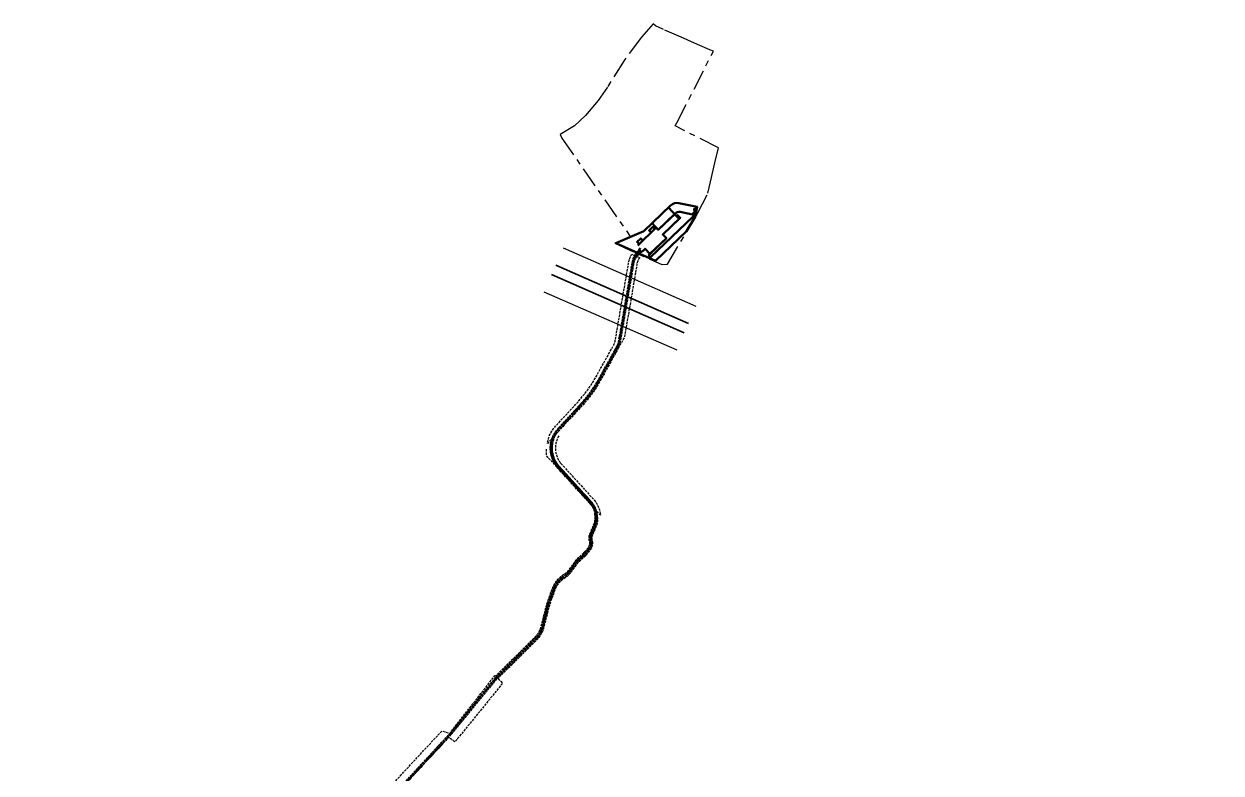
# Model space of a CAD drawing. Header units: metres. Extents: x 2692905 to 2694454, y 1247926 to 1251131.
# Drawn here: x 2692914 to 2694191, y 1250331 to 1251131 of the extents above; entities that cross this region are included whole.
import ezdxf

# ---------------------------------------------------------------- set-up
doc = ezdxf.new("R2010")
doc.units = ezdxf.units.M
for name, pattern in [('25_7_7_7', [8.05, 4.375, -1.225, 1.225, -1.225]), ('AV Servitute', [3.5, 2.5, -1]), ('AXE Freileitungsachse', [22, 18, -1.5, 1, -1.5]), ('AXE Kabelleitungsachse', [16, 12, -1.5, 1, -1.5]), ('Servitute', [3.2, 2.5, -0.7])]:
    doc.linetypes.add(name, pattern=pattern)
doc.layers.add('_KONSTRUKTION', color=6, linetype='Continuous', lineweight=25, plot=False)
doc.layers.add('Gewässerraum', color=7, linetype='Continuous', lineweight=35, true_color=0x00c7c7)
doc.layers.add('linie', color=7, linetype='Continuous', lineweight=25, true_color=0xff6161)
for name, color, linetype, lineweight in [('N1FLT_Achse', 1, 'AXE Freileitungsachse', 25), ('N1KLT_Achse', 1, 'AXE Kabelleitungsachse', 25), ('N1KLT_Rand', 1, 'Servitute', 50), ('N9ALL_ro050', 1, 'Continuous', 50), ('SIT-BAU-TXT_sw025', 7, 'AV Servitute', 25), ('SIT-ROD-LINIE_sw025', 7, 'AV Servitute', 25)]:
    doc.layers.add(name, color=color, linetype=linetype, lineweight=lineweight)
doc.layers.add('Nutzungsplanung', color=1, linetype='Continuous')

msp = doc.modelspace()

# ---------------------------------------------------------------- linework, layer by layer
at = {"layer": '_KONSTRUKTION', "transparency": 33554585}
for p, q in [((2693489.4, 1250891.4), (2693631.1, 1250829.2)), ((2693468.9, 1250844.7), (2693610.6, 1250782.5)), ((2693476.5, 1250682.4), (2693477.5, 1250682.3)), ((2693522.4, 1250612.7), (2693523.4, 1250613.1))]:
    msp.add_line(p, q, dxfattribs=at)
at = {"layer": 'Gewässerraum', "linetype": 'ByBlock'}
for p, q in [((2693481.4, 1250873.1), (2693623, 1250810.9)), ((2693477, 1250863), (2693618.6, 1250800.8))]:
    msp.add_line(p, q, dxfattribs=at)
at = {"layer": 'linie', "linetype": 'ByBlock'}
msp.add_line((2693572.8, 1250886.9), (2693570.2, 1250889.6), dxfattribs=at)
at = {"layer": 'N1FLT_Achse'}
msp.add_line((2693564.1, 1250877), (2693563.6, 1250873.9), dxfattribs=at)
at = {"layer": 'N1FLT_Achse', "flags": 128}
for points in [[(2693572.2, 1250887.6), (2693569.5, 1250885, 0.136684), (2693563.8, 1250875.5, 0.092667)], [(2693570.9, 1250889), (2693570, 1250888.1, 0.160909), (2693564.1, 1250877)]]:
    msp.add_lwpolyline(points, format="xyb", dxfattribs=at)
at = {"layer": 'N1KLT_Achse', "transparency": 33554585, "flags": 128}
msp.add_lwpolyline([(2694174.1, 1248421.9), (2694174.3, 1248420.8), (2694179.4, 1248419.1), (2694190.2, 1248429.3, 0.152317), (2694191.3, 1248431.4, 0.284447), (2694188.9, 1248438.1), (2694187.1, 1248439.6), (2694157.1, 1248465.3, 0.092277), (2694150.8, 1248469), (2694141.5, 1248472.3, -0.136523), (2694132.7, 1248478.4), (2694129, 1248483), (2694128.6, 1248483.5), (2694128, 1248484.3), (2694124.4, 1248489.1), (2694090, 1248542.7), (2694086.4, 1248547.5), (2694073.5, 1248564.2), (2694044.1, 1248602.3), (2694043.6, 1248602.9, 0.150662), (2694036.4, 1248608), (2694024.3, 1248611.9, -0.135941), (2694017.6, 1248616.3), (2694006.9, 1248628.6, 0.017028), (2694006.2, 1248629.4, 0.017106), (2694005.5, 1248630.1), (2693997.9, 1248636.7), (2693993.4, 1248640.6), (2693951.5, 1248678), (2693947.6, 1248682.6), (2693916.5, 1248724.9, 0.034852), (2693915.1, 1248726.5), (2693910.9, 1248730.9), (2693905.9, 1248735.8), (2693877.8, 1248765.9), (2693850.3, 1248795.3, 0.03159), (2693841.1, 1248803.9), (2693793.9, 1248843.1, 0.009747), (2693790.9, 1248845.6), (2693757, 1248871.5), (2693728.8, 1248893.1, 0.026549), (2693720.1, 1248899.1), (2693696, 1248913.7), (2693672.3, 1248928.2), (2693617, 1248960.9), (2693583.4, 1248980, 0.041732), (2693580.4, 1248981.4), (2693555.1, 1248990.6, -0.027349), (2693553.1, 1248991.4), (2693487.1, 1249023.9), (2693465.7, 1249033.7, 0.01026), (2693464.9, 1249034.1), (2693344.9, 1249083.1), (2693326.5, 1249090.2, -0.016848), (2693325.2, 1249090.8), (2693282.4, 1249110.8), (2693251.9, 1249125.3, -0.069364), (2693247.3, 1249128.4), (2693232, 1249141.8, 0.065), (2693227.7, 1249144.7), (2693225.7, 1249145.6), (2693220.3, 1249148.2), (2693178.6, 1249168.2, -0.011052), (2693177.9, 1249168.6), (2693126.2, 1249196.2), (2693124.8, 1249196.9), (2693124.3, 1249197.2, -0.02357), (2693116.2, 1249202), (2693108.9, 1249206.7), (2693048.7, 1249246.1), (2693014.7, 1249269.4, -0.045156), (2693000.8, 1249280.8), (2692982.2, 1249299.3, -0.054309), (2692954.8, 1249333.9, -0.032393), (2692942.3, 1249357.1), (2692932.6, 1249378.2), (2692929.6, 1249384.6, -0.063179), (2692928.1, 1249389.4), (2692921.7, 1249424.5), (2692919.8, 1249434.8), (2692919.5, 1249436.4), (2692914.2, 1249475, -0.04376), (2692914, 1249479), (2692914.9, 1249505.6, 0.032126), (2692914.9, 1249506.9), (2692914.5, 1249511.6, -0.060378), (2692914.5, 1249512.8), (2692916.8, 1249528.2, -0.047943), (2692917, 1249529.1), (2692918.2, 1249532.5, 0.032198), (2692918.6, 1249533.7), (2692923.1, 1249554.7, -0.023642), (2692923.7, 1249556.8), (2692929.4, 1249574.8), (2692931.7, 1249582.3), (2692932, 1249583.2, 0.041787), (2692932.2, 1249584.1), (2692933, 1249589.3, -0.053466), (2692934.5, 1249594.1), (2692937.3, 1249600.5), (2692950, 1249629.2), (2692959.2, 1249650.3, -0.024241), (2692962.2, 1249656.4), (2692965.8, 1249663.1), (2692977.6, 1249684.2), (2692991.7, 1249709, 0.012389), (2692992.2, 1249709.9), (2693011.3, 1249743.8), (2693015.2, 1249751.2), (2693024.3, 1249768.4, 0.053892), (2693032.3, 1249788.4, -0.087537), (2693045.1, 1249815, -0.195073), (2693099.2, 1249849.1), (2693114.4, 1249851.8, 0.290863), (2693120.7, 1249857.7), (2693121, 1249858.9), (2693125.9, 1249877.2), (2693127.6, 1249883.5), (2693140.1, 1249931.5, 0.02744), (2693140.4, 1249933.2), (2693143.1, 1249951.5, 0.028108), (2693143.3, 1249953.1), (2693144.1, 1249977.3), (2693144, 1249982.6), (2693143.6, 1250000.4, -0.046347), (2693143.8, 1250003.1), (2693146.3, 1250017.7), (2693148.7, 1250032.3, -0.122467), (2693151.6, 1250038.9), (2693156.1, 1250044.8), (2693157.4, 1250046.4, -0.088242), (2693165.1, 1250053.5), (2693183.2, 1250065), (2693190.9, 1250069.9), (2693238.3, 1250119.8), (2693242.6, 1250125.6), (2693278.5, 1250171.8, 0.139413), (2693288.7, 1250197.1), (2693290.7, 1250216.7), (2693292, 1250228.3), (2693293.9, 1250246.1, -0.034322), (2693294.1, 1250247.5), (2693295.1, 1250251.4, 0.032939), (2693295.2, 1250252), (2693296.9, 1250267.7, 0.039634), (2693296.9, 1250268.5), (2693296.7, 1250272.3, -0.038889), (2693296.7, 1250273.9), (2693298.2, 1250288.3, -0.162254), (2693304.8, 1250302.8), (2693368.8, 1250371.9, 0.015069), (2693369.8, 1250373.1), (2693418.2, 1250432.2, -0.024507), (2693419.9, 1250434.1), (2693462.2, 1250476.5, 0.110411), (2693467.1, 1250486.2), (2693473.4, 1250510.6, -0.018372), (2693473.8, 1250512), (2693475.5, 1250516.8, -0.006465), (2693475.6, 1250517.3), (2693479.6, 1250528, -0.047519), (2693481.3, 1250531.4), (2693482.3, 1250533, -0.098839), (2693487.7, 1250538.7), (2693491.6, 1250541.4, 0.081874), (2693496.3, 1250546), (2693503, 1250555.2, -0.053204), (2693505.8, 1250558.4), (2693511.1, 1250563, 0.033558), (2693512.9, 1250565), (2693516.8, 1250569.5, 0.24339), (2693518.8, 1250579.1, -0.196831), (2693519.3, 1250585.4), (2693522.8, 1250593.6, 0.292366), (2693518.3, 1250620.2), (2693484.4, 1250657.5, -0.388398), (2693484.5, 1250698), (2693509.5, 1250725.1), (2693519, 1250736.8), (2693523.2, 1250742.9), (2693527.1, 1250749.4), (2693547.2, 1250785.5, 0.084738), (2693549.5, 1250791.9), (2693563.6, 1250873.9, -0.192431), (2693571.5, 1250888.3)], format="xyb", dxfattribs=at)
at = {"layer": 'N1KLT_Rand', "transparency": 33554687, "flags": 128}
for points in [[(2693572.4, 1250887.4), (2693569.7, 1250884.8, 0.090034), (2693565.5, 1250879.1, 0.037769), (2693564.8, 1250877.5, 0.042963), (2693564.1, 1250873.8), (2693550, 1250791.8, -0.084738), (2693547.7, 1250785.3), (2693527.5, 1250749.1), (2693523.6, 1250742.6), (2693519.4, 1250736.5), (2693509.8, 1250724.8), (2693484.9, 1250697.6, 0.388401), (2693484.8, 1250657.8), (2693518.7, 1250620.5, -0.292366), (2693523.3, 1250593.4), (2693519.8, 1250585.2, 0.197702), (2693519.3, 1250579.3, -0.243763), (2693517.2, 1250569.1), (2693513.3, 1250564.6, -0.033558), (2693511.4, 1250562.7), (2693506.2, 1250558, 0.053204), (2693503.4, 1250554.9), (2693496.7, 1250545.7, -0.081874), (2693491.9, 1250541), (2693488, 1250538.2, 0.098839), (2693482.7, 1250532.7), (2693481.7, 1250531.1, 0.047464), (2693480.1, 1250527.8), (2693476.1, 1250517.1, 0.006465), (2693475.9, 1250516.6), (2693475.1, 1250514.2), (2693474.3, 1250511.8, 0.018358), (2693473.9, 1250510.4), (2693467.6, 1250486.1, -0.110645), (2693462.6, 1250476.1), (2693420.2, 1250433.7, 0.024507), (2693418.6, 1250431.9), (2693375.2, 1250378.9), (2693370.2, 1250372.8, -0.015069), (2693369.1, 1250371.6), (2693305.1, 1250302.4, 0.162254), (2693298.7, 1250288.3), (2693297.2, 1250273.8, 0.038889), (2693297.2, 1250272.3), (2693297.4, 1250268.5, -0.050534), (2693297.4, 1250267.4), (2693298.7, 1250262.9)], [(2693570.7, 1250889.2), (2693569.8, 1250888.3, 0.148736), (2693564, 1250878, 0.160909)], [(2693571.1, 1250888.8), (2693570.2, 1250887.9, 0.131823), (2693564.9, 1250879.2, 0.131823)], [(2693572, 1250887.8), (2693569.2, 1250885.2, 0.092667), (2693564.9, 1250879.2, 0.092667)], [(2693564.1, 1250878.3, 0.021023), (2693563.1, 1250874), (2693549, 1250792, -0.084738), (2693546.8, 1250785.8), (2693526.7, 1250749.6), (2693522.7, 1250743.2), (2693518.6, 1250737.1), (2693509.1, 1250725.4), (2693484.2, 1250698.3, 0.388396), (2693484, 1250657.2), (2693517.9, 1250619.8, -0.292366), (2693522.3, 1250593.8), (2693518.9, 1250585.7, 0.196029), (2693518.4, 1250579, -0.242998), (2693516.4, 1250569.8), (2693512.6, 1250565.3, -0.033558), (2693510.7, 1250563.4), (2693505.5, 1250558.7, 0.053204), (2693502.6, 1250555.5), (2693495.9, 1250546.3, -0.081874), (2693491.3, 1250541.8), (2693487.4, 1250539.1, 0.098839), (2693481.9, 1250533.2), (2693480.9, 1250531.6, 0.047573), (2693479.1, 1250528.2), (2693475.2, 1250517.5, 0.006465), (2693475, 1250517), (2693474.2, 1250514.5), (2693473.3, 1250512.1, 0.018386), (2693472.9, 1250510.7), (2693466.7, 1250486.3, -0.110171), (2693461.8, 1250476.8), (2693419.5, 1250434.4, 0.024507), (2693417.8, 1250432.6), (2693369.4, 1250373.4, -0.015069), (2693368.4, 1250372.3), (2693304.4, 1250303.1, 0.162254), (2693297.7, 1250288.4), (2693296.3, 1250273.9, 0.038889), (2693296.2, 1250272.3), (2693296.4, 1250268.5, -0.039599), (2693296.4, 1250267.8), (2693295.9, 1250263.2)]]:
    msp.add_lwpolyline(points, format="xyb", dxfattribs=at)
msp.add_lwpolyline([(2693523.5, 1250613, 0.0879), (2693518.7, 1250620.6), (2693484.9, 1250657.9, -0.228379), (2693477.6, 1250682.4), (2693476.4, 1250682.5, 0.228339), (2693484, 1250657.1), (2693517.8, 1250619.8, -0.087948), (2693522.4, 1250612.6)], format="xyb", close=True, dxfattribs=at)
at = {"layer": 'N9ALL_ro050'}
for p, q in [((2693629.1, 1250933.6), (2693632, 1250933)), ((2693627.9, 1250927.7), (2693630.8, 1250927.1)), ((2693570.2, 1250889.6), (2693571.9, 1250891.2)), ((2693570.2, 1250889.6), (2693571.5, 1250888.3)), ((2693571.5, 1250888.3), (2693572.8, 1250886.9)), ((2693574.5, 1250888.5), (2693572.8, 1250886.9))]:
    msp.add_line(p, q, dxfattribs=at)
msp.add_lwpolyline([(2693545.6, 1250896.4), (2693587.8, 1250877.5), (2693621.1, 1250909.3), (2693630.3, 1250924.5), (2693632.5, 1250935.3), (2693632.5, 1250935.3), (2693613, 1250939.3, 0.245705), (2693604.1, 1250936.7), (2693575.6, 1250909.5)], format="xyb", close=True, dxfattribs=at)
for points in [[(2693630.3, 1250924.5), (2693628.1, 1250924.9), (2693582.7, 1250881.6), (2693580.7, 1250883.8), (2693599.5, 1250901.8), (2693595.7, 1250905.8), (2693614.3, 1250923.6), (2693611.5, 1250926.5), (2693610.4, 1250925.4), (2693601.8, 1250934.5)], [(2693569, 1250894.2), (2693588.8, 1250913.1), (2693590.8, 1250910.9), (2693608.3, 1250927.6), (2693613.2, 1250922.5), (2693595.7, 1250905.8), (2693599.5, 1250901.8), (2693582, 1250885.1), (2693576.8, 1250890.5), (2693574.6, 1250888.3)], [(2693609.1, 1250928.4), (2693590.8, 1250910.9), (2693584.3, 1250917.8)], [(2693587.3, 1250911.7), (2693585.1, 1250914), (2693581.1, 1250910.2), (2693583.3, 1250907.9)], [(2693574.4, 1250899.4), (2693572.2, 1250901.7), (2693568.2, 1250897.9), (2693570.5, 1250895.6)]]:
    msp.add_lwpolyline(points, dxfattribs=at)
for points in [[(2693604.1, 1250936.7, -0.245705), (2693613, 1250939.3)], [(2693609.1, 1250928.4, -0.24571), (2693614.4, 1250929.9), (2693630.7, 1250926.6)]]:
    msp.add_lwpolyline(points, format="xyb", dxfattribs=at)
for centre, start, end in [((2693632, 1250933), 168.4737, 258.4737), ((2693630.8, 1250927.1), 78.4737, 168.4737)]:
    msp.add_arc(centre, 3, start, end, dxfattribs=at)
at = {"layer": 'Nutzungsplanung', "linetype": '25_7_7_7', "ltscale": 5}
for points in [[(2693596.6, 1251124.7), (2693595.7, 1251125.1), (2693588.1, 1251128.5), (2693585.3, 1251130.7), (2693573, 1251116.5), (2693555.2, 1251092.7), (2693536.6, 1251063.3), (2693526.8, 1251048.9), (2693513.4, 1251033), (2693501.5, 1251021.9), (2693486.1, 1251012.5)], [(2693646.5, 1250962), (2693651.3, 1250982.2), (2693655, 1250998.3), (2693609, 1251021.7), (2693610.8, 1251025.2), (2693649.7, 1251101.6), (2693645.8, 1251103), (2693635.4, 1251107.6), (2693626.5, 1251111.5), (2693617.8, 1251115.4), (2693596.6, 1251124.7)], [(2693486.1, 1251012.5), (2693487.8, 1251008.8), (2693561, 1250903.7), (2693544.4, 1250896.4), (2693594.6, 1250873.9), (2693600.6, 1250874.2), (2693630.7, 1250924.2), (2693633, 1250928.8), (2693643.7, 1250949.9), (2693646.5, 1250962)]]:
    msp.add_lwpolyline(points, dxfattribs=at)
at = {"layer": 'SIT-BAU-TXT_sw025', "transparency": 33554687, "flags": 128}
for points in [[(2693548.6, 1250785, -0.003006), (2693548.6, 1250784.9), (2693528.4, 1250748.6), (2693524.5, 1250742.2), (2693520.4, 1250735.9), (2693510.8, 1250724), (2693485.6, 1250697, -0.003642), (2693482.1, 1250693.1), (2693472.5, 1250682.7, -0.150788), (2693481.2, 1250701), (2693506.1, 1250728), (2693515.3, 1250739.5), (2693519.4, 1250745.3), (2693523.2, 1250751.6), (2693543.3, 1250787.7, 0.084738), (2693545, 1250792.6), (2693553, 1250839.1), (2693559.1, 1250874.6, -0.102872), (2693562.7, 1250884.8), (2693571, 1250881.1)], [(2693571, 1250881.1, 0.120738), (2693568, 1250873.3), (2693561.5, 1250835.4), (2693554.7, 1250795.9), (2693548.6, 1250785)], [(2693484.7, 1250690.7, 0.329641), (2693487.7, 1250660.5), (2693521.6, 1250623.2, -0.163861), (2693529.2, 1250605.9), (2693520.4, 1250615.6, 0.01408), (2693517.3, 1250619.1), (2693483.4, 1250656.4, 0.008168), (2693471.6, 1250669.4), (2693471.7, 1250676.6)]]:
    msp.add_lwpolyline(points, format="xyb", dxfattribs=at)
for points in [[(2693522.6, 1250608, -0.151921), (2693521.2, 1250594.3), (2693517.7, 1250586.2, 0.194261), (2693517.2, 1250578.6, -0.241914), (2693515.4, 1250570.6), (2693511.6, 1250566.1, -0.033558), (2693509.9, 1250564.4), (2693504.7, 1250559.7, 0.053204), (2693501.6, 1250556.2), (2693494.8, 1250547, -0.081874), (2693490.6, 1250542.9), (2693486.7, 1250540.1, 0.098839), (2693480.8, 1250533.9), (2693479.8, 1250532.3, 0.047697), (2693478, 1250528.6), (2693474, 1250517.9, 0.006465), (2693473.8, 1250517.4), (2693472.2, 1250512.5, 0.018418), (2693471.7, 1250511), (2693465.4, 1250486.6, -0.109537), (2693460.9, 1250477.6), (2693418.6, 1250435.3, 0.016306), (2693417.4, 1250434), (2693419.9, 1250431.5, -0.018755), (2693421.1, 1250432.8), (2693463.5, 1250475.3, 0.111198), (2693468.8, 1250485.8), (2693475.1, 1250510.1, -0.01832), (2693475.5, 1250511.4), (2693477.1, 1250516.2, -0.006465), (2693477.3, 1250516.7), (2693481.2, 1250527.4, -0.047316), (2693482.8, 1250530.4), (2693483.8, 1250532, -0.098839), (2693488.7, 1250537.2), (2693492.6, 1250540, 0.081874), (2693497.7, 1250545), (2693504.4, 1250554.2, -0.053204), (2693507, 1250557.1), (2693512.2, 1250561.7, 0.033558), (2693514.3, 1250563.8), (2693518.1, 1250568.3, 0.244626), (2693520.5, 1250579.6, -0.200259), (2693520.9, 1250584.7), (2693524.4, 1250592.9, 0.103116), (2693526.5, 1250603.6)], [(2693293.1, 1250196.7, -0.139413), (2693282, 1250169), (2693241.7, 1250117.1), (2693234.6, 1250122.6), (2693274.9, 1250174.5, 0.139413), (2693284.2, 1250197.6), (2693284.5, 1250199.9, 0.099351), (2693288.2, 1250211.7), (2693288.8, 1250216.9), (2693290, 1250228.5), (2693292.9, 1250254.3), (2693294.6, 1250269.8), (2693294.8, 1250272.6), (2693294.9, 1250274), (2693295, 1250275.4), (2693295, 1250276.9), (2693294.9, 1250278.1), (2693294.9, 1250280.1), (2693294.7, 1250282.5), (2693293.1, 1250291.1), (2693291.2, 1250297.4, -0.099783), (2693298.2, 1250308.9), (2693359.8, 1250375.5), (2693368.5, 1250373.2, 0.007534), (2693369, 1250373.7), (2693416.6, 1250434.9), (2693420.8, 1250430.7), (2693422.8, 1250428.6), (2693424.7, 1250426.5), (2693376.7, 1250367.4, -0.015069), (2693375.4, 1250365.8), (2693373.7, 1250364), (2693367, 1250368.6), (2693305.5, 1250302.1, 0.050597), (2693302.6, 1250298.2, 0.133315), (2693302.3, 1250297.2), (2693302.1, 1250281.6), (2693301.2, 1250273.4, 0.038889), (2693301.2, 1250272.6), (2693301.4, 1250268.7, 0.019344), (2693302.4, 1250267.2), (2693300.6, 1250251.5, 0.026759), (2693299.4, 1250250.3), (2693298.5, 1250246.4, 0.034322), (2693298.4, 1250245.7), (2693296.5, 1250227.8), (2693295.2, 1250216.2), (2693293.1, 1250196.6)]]:
    msp.add_lwpolyline(points, format="xyb", close=True, dxfattribs=at)
at = {"layer": 'SIT-ROD-LINIE_sw025', "transparency": 33554687, "flags": 128}
msp.add_lwpolyline([(2693522.6, 1250608, -0.151921), (2693521.2, 1250594.3), (2693517.7, 1250586.2, 0.194261), (2693517.2, 1250578.6, -0.241914), (2693515.4, 1250570.6), (2693511.6, 1250566.1, -0.033558), (2693509.9, 1250564.4), (2693504.7, 1250559.7, 0.053204), (2693501.6, 1250556.2), (2693494.8, 1250547, -0.081874), (2693490.6, 1250542.9), (2693486.7, 1250540.1, 0.098839), (2693480.8, 1250533.9), (2693479.8, 1250532.3, 0.047697), (2693478, 1250528.6), (2693474, 1250517.9, 0.006465), (2693473.8, 1250517.4), (2693472.2, 1250512.5, 0.018418), (2693471.7, 1250511), (2693465.4, 1250486.6, -0.109537), (2693460.9, 1250477.6), (2693418.6, 1250435.3, 0.016306), (2693417.4, 1250434), (2693419.9, 1250431.5, -0.018755), (2693421.1, 1250432.8), (2693463.5, 1250475.3, 0.111198), (2693468.8, 1250485.8), (2693475.1, 1250510.1, -0.01832), (2693475.5, 1250511.4), (2693477.1, 1250516.2, -0.006465), (2693477.3, 1250516.7), (2693481.2, 1250527.4, -0.047316), (2693482.8, 1250530.4), (2693483.8, 1250532, -0.098839), (2693488.7, 1250537.2), (2693492.6, 1250540, 0.081874), (2693497.7, 1250545), (2693504.4, 1250554.2, -0.053204), (2693507, 1250557.1), (2693512.2, 1250561.7, 0.033558), (2693514.3, 1250563.8), (2693518.1, 1250568.3, 0.244626), (2693520.5, 1250579.6, -0.200259), (2693520.9, 1250584.7), (2693524.4, 1250592.9, 0.103116), (2693526.5, 1250603.6)], format="xyb", close=True, dxfattribs=at)

doc.saveas('drawing.dxf')
